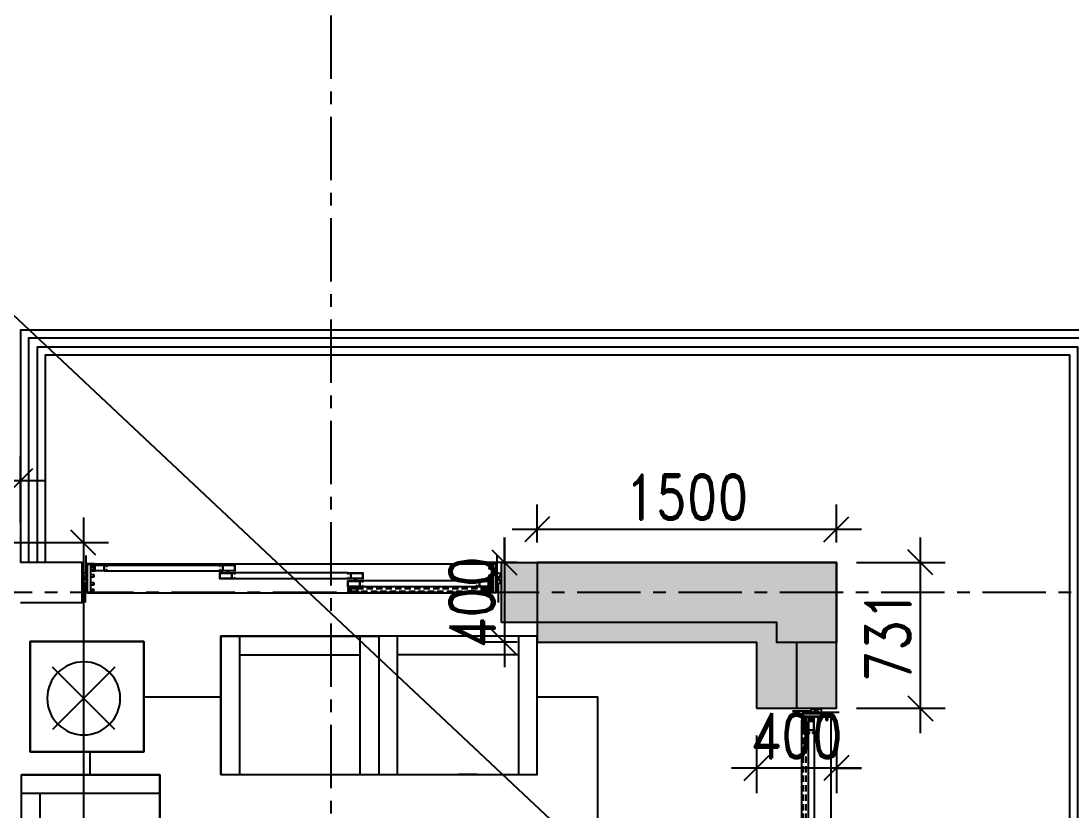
# Model space of a CAD drawing. Header units: millimetres. Extents: x 2061841 to 105821645, y -77612 to 48520811.
# Drawn here: x 105443625 to 105448887, y 48491770 to 48495724 of the extents above; entities that cross this region are included whole.
import ezdxf

# ---------------------------------------------------------------- set-up
doc = ezdxf.new("R2010")
doc.units = ezdxf.units.MM
doc.header["$LTSCALE"] = 10
doc.header["$MEASUREMENT"] = 0
doc.linetypes.add('xa_type A_Seventh floor plan$0$HIDDEN2', pattern=[4.7625, 3.175, -1.5875])
doc.linetypes.add('XR_type A_TYP_GRID$0$CENTER', pattern=[50.8, 31.75, -6.35, 6.35, -6.35])
for name, color, linetype in [('AS-COLS', 2, 'Continuous'), ('DIM', 8, 'Continuous'), ('S-OPENING', 6, 'Continuous'), ('xa_type A_Seventh floor plan$0$A-FLOR-HRAL', 200, 'Continuous'), ('xa_type A_Seventh floor plan$0$A-FURN-MOVE', 54, 'Continuous'), ('xa_type A_Seventh floor plan$0$A-GLAZ-FRAM', 74, 'Continuous'), ('xa_type A_Seventh floor plan$0$A-WALL', 3, 'Continuous'), ('xa_type A_Seventh floor plan$0$A-WALL-FNSH', 8, 'Continuous'), ('XR_type A_TYP_COL$0$AS-COLS', 2, 'Continuous'), ('XR_type A_TYP_COL$0$AS-COLS-PATT', 253, 'Continuous'), ('XR_type A_TYP_GRID$0$AS-GRID', 24, 'XR_type A_TYP_GRID$0$CENTER')]:
    doc.layers.add(name, color=color, linetype=linetype)
doc.layers.add('S-STRCOL HATCH', color=33, linetype='Continuous', lineweight=9)
doc.styles.add('200', font='romand.shx', dxfattribs={"width": 0.8, "height": 225})
doc.dimstyles.new('GR1', dxfattribs={"dimtxt": 225, "dimasz": 125, "dimexe": 125, "dimexo": 100, "dimgap": 50, "dimtad": 1, "dimdec": 0, "dimzin": 3, "dimdsep": 46, "dimtxsty": '200', "dimblk1": 'OBLIQUE', "dimblk2": 'OBLIQUE', "dimsah": 1, "dimcen": 0.0625, "dimdle": 125, "dimclrd": 3, "dimclre": 3, "dimclrt": 2, "dimadec": 0, "dimazin": 0, "dimtfac": 1, "dimtdec": 0, "dimtix": 1, "dimtmove": 0, "dimatfit": 3, "dimfxl": 1, "dimtolj": 1, "dimtzin": 0, "dimarcsym": 0})

# ---------------------------------------------------------------- blocks, each defined once
blk = doc.blocks.new('xa_type A_Seventh floor plan$0$Alframe Door 3T+W')
for p, q in [((35, 145.7), (0, 145.7)), ((0, 145.7), (0, 0)), ((1.3, 2), (1.3, 143.7)), ((1.3, 143.7), (16.1, 143.7)), ((16.1, 143.7), (16.1, 2)), ((18, 129.5), (18, 144.2)), ((18, 144.2), (35, 144.2)), ((34.1, 129.5), (18, 129.5)), ((18, 90), (18, 119.5)), ((18, 119.5), (34.1, 119.5)), ((35, 144.2), (35, 145.7)), ((34.1, 90), (18, 90)), ((18, 50.5), (18, 80)), ((18, 80), (34.1, 80)), ((0, 0), (35, 0)), ((16.1, 2), (1.3, 2)), ((34.1, 50.5), (18, 50.5)), ((18, 16.9), (18, 40.5)), ((18, 40.5), (34.1, 40.5)), ((34.8, 16.9), (18, 16.9)), ((18, 1.5), (18, 11.1)), ((18, 11.1), (34.8, 11.1)), ((35, 1.5), (18, 1.5)), ((35, 0), (35, 1.5))]:
    blk.add_line(p, q)
for centre, start, end in [((22.8, 124.5), 336, 24), ((22.8, 85), 336, 24), ((22.8, 45.5), 336, 24), ((22.8, 14), 346.3245, 13.6755)]:
    blk.add_arc(centre, 12.3, start, end)
blk = doc.blocks.new('xa_type A_Seventh floor plan$0$Alframe Win shutter wmesh')
for points in [[(7.5, -46), (7.5, 0), (4.5, 0), (4.5, -1.2), (6.2, -1.2), (6.2, -13.1), (-6.2, -13.1), (-6.2, -1.2), (-4.5, -1.2), (-4.5, 0), (-7.5, 0), (-7.5, -50), (-1, -50), (-1, -48), (-2, -48), (-2, -49), (-6.2, -49), (-6.2, -46)], [(6.2, -14.1), (-6.2, -14.1), (-6.2, -45), (6.2, -45)]]:
    blk.add_lwpolyline(points, close=True)
blk = doc.blocks.new('xa_type A_Seventh floor plan$0$Al frame Door shutter 1')
blk.add_lwpolyline([(8, -60), (15, -60), (15, 15), (8, 15), (8, 13.5), (13.5, 13.5), (13.5, 0), (-13.5, 0), (-13.5, 13.5), (-8, 13.5), (-8, 15), (-15, 15), (-15, -60), (-8, -60), (-8, -58.5), (-13.5, -58.5), (-13.5, -45), (13.5, -45), (13.5, -58.5), (8, -58.5), (8, -60)])
blk.add_lwpolyline([(-13.5, -43.5), (13.5, -43.5), (13.5, -1.5), (-13.5, -1.5)], close=True)
blk = doc.blocks.new('xa_type A_Seventh floor plan$0$Al frame Door shutter 2')
for p, q in [((-8, 75), (-15, 75)), ((-13.5, 60), (-13.5, 73.5)), ((-13.5, 73.5), (-8, 73.5)), ((13.5, 60), (-13.5, 60)), ((13.5, 58.5), (-13.5, 58.5)), ((-13.5, 58.5), (-13.5, 1.5)), ((-8, 73.5), (-8, 75)), ((15, 75), (8, 75)), ((8, 75), (8, 73.5)), ((8, 73.5), (13.5, 73.5)), ((13.5, 73.5), (13.5, 60)), ((13.5, 1.5), (13.5, 58.5)), ((15, 34.5), (15, 75)), ((-13.5, 1.5), (13.5, 1.5)), ((15, 34.5), (18.5, 34.5)), ((19, 33.2), (15, 33.2)), ((21.3, 37.3), (18.5, 34.5)), ((22.2, 36.4), (19, 33.2)), ((22.2, 36.4), (21.3, 37.3))]:
    blk.add_line(p, q)
blk.add_lwpolyline([(-15, 75), (-15, 0), (15, 0), (15, 33.2)])
blk = doc.blocks.new('*U309')
for p, q in [((49.9, 178.8), (2550.1, 178.8)), ((123.9, 172.6), (855, 172.6)), ((123.9, 142.6), (855, 142.6)), ((1661.1, 133.1), (930, 133.1)), ((1661.1, 103.1), (930, 103.1)), ((2476.1, 93.6), (1736.1, 93.6)), ((2476.1, 63.6), (1736.1, 63.6)), ((49.9, 33.1), (2541.1, 33.1))]:
    blk.add_line(p, q)
at = {"linetype": 'xa_type A_Seventh floor plan$0$HIDDEN2'}
for p, q in [((1707.1, 54.6), (2505.1, 54.6)), ((2501.1, 39.6), (1711.1, 39.6))]:
    blk.add_line(p, q, dxfattribs=at)
at = {"color": 251}
for points in [[(25, 80.9), (0, 80.9), (25, 130.9), (0, 130.9), (25, 80.9), (25, 130.9)], [(2575, 80.9), (2600, 80.9), (2575, 130.9), (2600, 130.9), (2575, 80.9), (2575, 130.9)]]:
    blk.add_lwpolyline(points, dxfattribs=at)
at = {"layer": 'xa_type A_Seventh floor plan$0$A-WALL-FNSH'}
for p, q in [((20, 130.9), (20, 220)), ((2580, 130.9), (2580, 220)), ((15, 80.9), (15, -15)), ((2585, 80.9), (2585, -15))]:
    blk.add_line(p, q, dxfattribs=at)
blk.add_blockref('xa_type A_Seventh floor plan$0$Alframe Door 3T+W', (25, 33.1))
at = {"xscale": -1}
for name, p, rotation in [('xa_type A_Seventh floor plan$0$Al frame Door shutter 1', (63.9, 157.6), 90), ('xa_type A_Seventh floor plan$0$Al frame Door shutter 2', (930, 157.6), 90), ('xa_type A_Seventh floor plan$0$Al frame Door shutter 2', (855, 118.1), 270), ('xa_type A_Seventh floor plan$0$Al frame Door shutter 2', (1736.1, 118.1), 90), ('xa_type A_Seventh floor plan$0$Al frame Door shutter 2', (1661.1, 78.6), 270), ('xa_type A_Seventh floor plan$0$Al frame Door shutter 1', (2536.1, 78.6), 270), ('xa_type A_Seventh floor plan$0$Alframe Win shutter wmesh', (2551.1, 47.1), 270)]:
    blk.add_blockref(name, p, dxfattribs=dict(at, rotation=rotation))
blk.add_blockref('xa_type A_Seventh floor plan$0$Alframe Door 3T+W', (2575, 33.1), dxfattribs=at)
at = {"rotation": 90.00000000000001}
blk.add_blockref('xa_type A_Seventh floor plan$0$Alframe Win shutter wmesh', (1661.1, 47.1), dxfattribs=at)
blk = doc.blocks.new('*U321')
for p, q in [((49.9, 178.8), (2050.1, 178.8)), ((123.9, 172.6), (690, 172.6)), ((123.9, 142.6), (690, 142.6)), ((1331.1, 133.1), (765, 133.1)), ((1331.1, 103.1), (765, 103.1)), ((1976.1, 93.6), (1406.1, 93.6)), ((1976.1, 63.6), (1406.1, 63.6)), ((49.9, 33.1), (2041.1, 33.1))]:
    blk.add_line(p, q)
at = {"linetype": 'xa_type A_Seventh floor plan$0$HIDDEN2'}
for p, q in [((1377.1, 54.6), (2005.1, 54.6)), ((2001.1, 39.6), (1381.1, 39.6))]:
    blk.add_line(p, q, dxfattribs=at)
at = {"color": 251}
for points in [[(25, 80.9), (0, 80.9), (25, 130.9), (0, 130.9), (25, 80.9), (25, 130.9)], [(2075, 80.9), (2100, 80.9), (2075, 130.9), (2100, 130.9), (2075, 80.9), (2075, 130.9)]]:
    blk.add_lwpolyline(points, dxfattribs=at)
at = {"layer": 'xa_type A_Seventh floor plan$0$A-WALL-FNSH'}
for p, q in [((20, 130.9), (20, 220)), ((2080, 130.9), (2080, 220)), ((15, 80.9), (15, -15)), ((2085, 80.9), (2085, -15))]:
    blk.add_line(p, q, dxfattribs=at)
blk.add_blockref('xa_type A_Seventh floor plan$0$Alframe Door 3T+W', (25, 33.1))
at = {"xscale": -1}
for name, p, rotation in [('xa_type A_Seventh floor plan$0$Al frame Door shutter 1', (63.9, 157.6), 90), ('xa_type A_Seventh floor plan$0$Al frame Door shutter 2', (765, 157.6), 90), ('xa_type A_Seventh floor plan$0$Al frame Door shutter 2', (690, 118.1), 270), ('xa_type A_Seventh floor plan$0$Al frame Door shutter 2', (1406.1, 118.1), 90), ('xa_type A_Seventh floor plan$0$Al frame Door shutter 2', (1331.1, 78.6), 270), ('xa_type A_Seventh floor plan$0$Al frame Door shutter 1', (2036.1, 78.6), 270), ('xa_type A_Seventh floor plan$0$Alframe Win shutter wmesh', (2051.1, 47.1), 270)]:
    blk.add_blockref(name, p, dxfattribs=dict(at, rotation=rotation))
blk.add_blockref('xa_type A_Seventh floor plan$0$Alframe Door 3T+W', (2075, 33.1), dxfattribs=at)
at = {"rotation": 90.00000000000001}
blk.add_blockref('xa_type A_Seventh floor plan$0$Alframe Win shutter wmesh', (1331.1, 47.1), dxfattribs=at)
blk = doc.blocks.new('xa_type A_Seventh floor plan$0$sad')
at = {"layer": 'xa_type A_Seventh floor plan$0$A-FURN-MOVE'}
for p, q in [((5039047.3, 3529168.6, 0), (5039840.2, 3529168.7, 0)), ((5039047.4, 3528475.7, 0), (5039047.3, 3529168.6, 0)), ((5039140.8, 3529168.6, 0), (5039140.9, 3528475.7, 0)), ((5039746.7, 3528475.7, 0), (5039746.7, 3529168.7, 0)), ((5040633, 3529168.7, 0), (5039840.2, 3529168.7, 0)), ((5039840.2, 3529168.7, 0), (5039840.2, 3528475.7, 0)), ((5039840.2, 3529168.7, 0), (5039840.2, 3528475.7, 0)), ((5039933.7, 3528475.7, 0), (5039933.7, 3529168.7, 0)), ((5040539.6, 3529168.7, 0), (5040539.6, 3528475.7, 0)), ((5040633.1, 3528475.7, 0), (5040633, 3529168.7, 0)), ((5039140.8, 3529075.1), (5039746.7, 3529075.1, 0)), ((5040539.6, 3529075.2), (5039933.7, 3529075.1, 0)), ((5041163, 3528700.7, 0), (5041475.9, 3529013.6, 0)), ((5041163, 3529013.6, 0), (5041475.9, 3528700.7, 0)), ((5039347.4, 3528475.7, 0), (5039440.9, 3528475.7, 0)), ((5040046.7, 3528475.7, 0), (5039440.9, 3528475.7, 0)), ((5040938.3, 3528473.9, 0), (5041631.3, 3528473.9, 0)), ((5041631.4, 3526469.3, 0), (5041631.3, 3528473.9, 0)), ((5040938.3, 3528380.4, 0), (5040938.4, 3526469.3, 0)), ((5040938.4, 3528380.5, 0), (5041631.4, 3528380.4, 0)), ((5041537.8, 3526562.8, 0), (5041537.7, 3528380.4, 0)), ((5040938.3, 3527774.5, 0), (5041537.8, 3527774.5, 0)), ((5040938.4, 3527168.6, 0), (5041537.8, 3527168.7, 0)), ((5040938.4, 3526562.8, 0), (5041631.4, 3526562.8, 0)), ((5040938.4, 3526562.8, 0), (5041631.4, 3526562.8, 0)), ((5040938.4, 3526562.8, 0), (5041631.4, 3526562.8, 0)), ((5040938.4, 3526469.3, 0), (5041631.4, 3526469.3, 0))]:
    blk.add_line(p, q, dxfattribs=at)
at = {"layer": 'xa_type A_Seventh floor plan$0$A-FURN-MOVE', "elevation": 0}
for points in [[(5040633.1, 3528475.7), (5039047.4, 3528475.7), (5039047.3, 3529168.6), (5040633, 3529168.7)], [(5041587.2, 3528588.6), (5041018.1, 3528588.6), (5041018.1, 3529141.5), (5041587.2, 3529141.5)], [(5041018.1, 3528588.6), (5041587.2, 3528588.6), (5041587.2, 3529141.5), (5041018.1, 3529141.5)], [(5041587.2, 3529141.5), (5041018.1, 3529141.5), (5041018.1, 3528588.6), (5041587.2, 3528588.6)], [(5040938.4, 3526469.3), (5041631.4, 3526469.3), (5041631.3, 3528473.9), (5040938.3, 3528473.9)], [(5040565.3, 3528161), (5040565.4, 3526911), (5039298.2, 3526910.9), (5039298.2, 3528160.9)], [(5040565.3, 3528161), (5039298.2, 3528160.9), (5039298.2, 3526910.9), (5040565.4, 3526911)], [(5040540.3, 3528136), (5040540.4, 3526936), (5039323.2, 3526935.9), (5039323.2, 3528135.9)]]:
    blk.add_lwpolyline(points, close=True, dxfattribs=at)
for points in [[(5038745.7, 3526469.2), (5041287.8, 3526469.3), (5041287.8, 3526469.3), (5040938.4, 3526469.3), (5040938.3, 3528473.9), (5041287.7, 3528473.9), (5041287.7, 3528588.6), (5041018.1, 3528588.6), (5041018.1, 3528865), (5040633.1, 3528865), (5040633.1, 3528475.7), (5039047.4, 3528475.7), (5039047.3, 3528864.9), (5038745.5, 3528864.9), (5038745.6, 3527933.8), (5038933.4, 3527933.8, -0.414214), (5038983.4, 3527883.8), (5038983.4, 3527533.8, -0.414214), (5038933.4, 3527483.8), (5038745.6, 3527483.8), (5038745.6, 3527163.3), (5038933.4, 3527163.3, -0.414214), (5038983.4, 3527113.3), (5038983.4, 3526763.3, -0.414214), (5038933.4, 3526713.3), (5038745.6, 3526713.3)], [(5038933.4, 3527483.8), (5038583.4, 3527483.8, -0.414214), (5038533.4, 3527533.8), (5038533.4, 3527883.8, -0.414214), (5038583.4, 3527933.8), (5038933.4, 3527933.8, -0.414214), (5038983.4, 3527883.8), (5038983.4, 3527533.8, -0.414214)], [(5038933.4, 3527483.8), (5038583.4, 3527483.8, -0.414214), (5038533.4, 3527533.8), (5038533.4, 3527883.8, -0.414214), (5038583.4, 3527933.8), (5038933.4, 3527933.8, -0.414214), (5038983.4, 3527883.8), (5038983.4, 3527533.8, -0.414214)], [(5038933.4, 3526713.3), (5038583.4, 3526713.3, -0.414214), (5038533.4, 3526763.3), (5038533.4, 3527113.3, -0.414214), (5038583.4, 3527163.3), (5038933.4, 3527163.3, -0.414214), (5038983.4, 3527113.3), (5038983.4, 3526763.3, -0.414214)], [(5038933.4, 3526713.3), (5038583.4, 3526713.3, -0.414214), (5038533.4, 3526763.3), (5038533.4, 3527113.3, -0.414214), (5038583.4, 3527163.3), (5038933.4, 3527163.3, -0.414214), (5038983.4, 3527113.3), (5038983.4, 3526763.3, -0.414214)]]:
    blk.add_lwpolyline(points, format="xyb", close=True, dxfattribs=at)
blk.add_lwpolyline([(5040515.3, 3528111), (5040515.4, 3526961), (5039348.2, 3526960.9), (5039348.2, 3528110.9), (5040515.3, 3528111)], dxfattribs=at)
at = {"layer": 'xa_type A_Seventh floor plan$0$A-FURN-MOVE'}
blk.add_circle((5041319.5, 3528857.1, 0), 182.9, dxfattribs=at)
blk = doc.blocks.new('_Oblique')
at = {"color": 0, "linetype": 'ByBlock', "lineweight": -2}
blk.add_line((-0.5, -0.5), (0.5, 0.5), dxfattribs=at)
blk = doc.blocks.new('*D361')
at = {"layer": 'Defpoints', "color": 0, "transparency": 16777216}
for p in [(23259.6, 14285.9), (23259.6, 14120.5), (24759.2, 14120.5)]:
    blk.add_point(p, dxfattribs=at)
at = {"layer": 'DIM', "color": 3, "lineweight": -2, "transparency": 16777216}
for p, q in [((23259.6, 14220.5), (23259.6, 14410.9)), ((24759.2, 14220.5), (24759.2, 14410.9)), ((24884.2, 14285.9), (23134.6, 14285.9))]:
    blk.add_line(p, q, dxfattribs=at)
at = {"layer": 'DIM', "color": 3, "linetype": 'ByBlock', "lineweight": -2, "transparency": 16777216, "xscale": 125, "yscale": 125, "zscale": 125, "rotation": 180}
blk.add_blockref('_Oblique', (23259.6, 14285.9), dxfattribs=at)
at = {"layer": 'DIM', "color": 3, "linetype": 'ByBlock', "lineweight": -2, "transparency": 16777216, "xscale": 125, "yscale": 125, "zscale": 125}
blk.add_blockref('_Oblique', (24759.2, 14285.9), dxfattribs=at)
at = {"layer": 'DIM', "color": 2, "transparency": 16777216, "insert": (24009.4, 14448.4), "char_height": 225, "attachment_point": 5, "style": '200'}
blk.add_mtext('\\A1;1500', dxfattribs=at)
blk = doc.blocks.new('*D362')
at = {"layer": 'Defpoints', "color": 0, "transparency": 16777216}
for p in [(24759.2, 14120.5), (24759.2, 13389.9), (25179.2, 13389.9)]:
    blk.add_point(p, dxfattribs=at)
at = {"layer": 'DIM', "color": 3, "lineweight": -2, "transparency": 16777216}
for p, q in [((25179.2, 14245.5), (25179.2, 13264.9)), ((24859.2, 14120.5), (25304.2, 14120.5)), ((24859.2, 13389.9), (25304.2, 13389.9))]:
    blk.add_line(p, q, dxfattribs=at)
at = {"layer": 'DIM', "color": 3, "linetype": 'ByBlock', "lineweight": -2, "transparency": 16777216, "xscale": 125, "yscale": 125, "zscale": 125}
for p, rotation in [((25179.2, 14120.5), 90), ((25179.2, 13389.9), 270)]:
    blk.add_blockref('_Oblique', p, dxfattribs=dict(at, rotation=rotation))
at = {"layer": 'DIM', "color": 2, "transparency": 16777216, "insert": (25016.7, 13755.2), "char_height": 225, "attachment_point": 5, "rotation": 90, "style": '200'}
blk.add_mtext('\\A1;731', dxfattribs=at)
blk = doc.blocks.new('*D424')
at = {"layer": 'Defpoints', "color": 0, "transparency": 16777216}
for p in [(23259.6, 14120.5), (23095, 13720.5), (23259.6, 13720.5)]:
    blk.add_point(p, dxfattribs=at)
at = {"layer": 'DIM', "color": 3, "lineweight": -2, "transparency": 16777216}
for p, q in [((23095, 14245.5), (23095, 13595.5)), ((23095, 14120.5), (23095, 14245.5)), ((23159.6, 14120.5), (22970, 14120.5)), ((23159.6, 13720.5), (22970, 13720.5)), ((23095, 13720.5), (23095, 13595.5))]:
    blk.add_line(p, q, dxfattribs=at)
at = {"layer": 'DIM', "color": 3, "linetype": 'ByBlock', "lineweight": -2, "transparency": 16777216, "xscale": 125, "yscale": 125, "zscale": 125}
for p, rotation in [((23095, 14120.5), 270), ((23095, 13720.5), 90)]:
    blk.add_blockref('_Oblique', p, dxfattribs=dict(at, rotation=rotation))
at = {"layer": 'DIM', "color": 2, "transparency": 16777216, "insert": (22932.5, 13920.5), "char_height": 225, "attachment_point": 5, "rotation": 90, "style": '200'}
blk.add_mtext('\\A1;400', dxfattribs=at)
blk = doc.blocks.new('*D425')
at = {"layer": 'Defpoints', "color": 0, "transparency": 16777216}
for p in [(24359.2, 13353.5), (24759.2, 13353.5), (24359.2, 13089.7)]:
    blk.add_point(p, dxfattribs=at)
at = {"layer": 'DIM', "color": 3, "lineweight": -2, "transparency": 16777216}
for p, q in [((24359.2, 13253.5), (24359.2, 12964.7)), ((24759.2, 13253.5), (24759.2, 12964.7)), ((24884.2, 13089.7), (24234.2, 13089.7)), ((24359.2, 13089.7), (24234.2, 13089.7)), ((24759.2, 13089.7), (24884.2, 13089.7))]:
    blk.add_line(p, q, dxfattribs=at)
at = {"layer": 'DIM', "color": 3, "linetype": 'ByBlock', "lineweight": -2, "transparency": 16777216, "xscale": 125, "yscale": 125, "zscale": 125}
blk.add_blockref('_Oblique', (24359.2, 13089.7), dxfattribs=at)
at = {"layer": 'DIM', "color": 3, "linetype": 'ByBlock', "lineweight": -2, "transparency": 16777216, "xscale": 125, "yscale": 125, "zscale": 125, "rotation": 180}
blk.add_blockref('_Oblique', (24759.2, 13089.7), dxfattribs=at)
at = {"layer": 'DIM', "color": 2, "transparency": 16777216, "insert": (24559.2, 13252.2), "char_height": 225, "attachment_point": 5, "style": '200'}
blk.add_mtext('\\A1;400', dxfattribs=at)
blk = doc.blocks.new('*D436')
at = {"layer": 'Defpoints', "color": 0, "transparency": 16777216}
for p in [(19119.5, 14529), (20669.5, 14220.3), (19119.5, 14070.3)]:
    blk.add_point(p, dxfattribs=at)
at = {"layer": 'DIM', "color": 3, "lineweight": -2, "transparency": 16777216}
for p, q in [((19119.5, 14170.3), (19119.5, 14654)), ((20669.5, 14320.3), (20669.5, 14654)), ((20794.5, 14529), (18994.5, 14529))]:
    blk.add_line(p, q, dxfattribs=at)
at = {"layer": 'DIM', "color": 3, "linetype": 'ByBlock', "lineweight": -2, "transparency": 16777216, "xscale": 125, "yscale": 125, "zscale": 125, "rotation": 180}
blk.add_blockref('_Oblique', (19119.5, 14529), dxfattribs=at)
at = {"layer": 'DIM', "color": 3, "linetype": 'ByBlock', "lineweight": -2, "transparency": 16777216, "xscale": 125, "yscale": 125, "zscale": 125}
blk.add_blockref('_Oblique', (20669.5, 14529), dxfattribs=at)
at = {"layer": 'DIM', "color": 2, "transparency": 16777216, "insert": (19894.5, 14691.5), "char_height": 225, "attachment_point": 5, "style": '200'}
blk.add_mtext('\\A1;1550', dxfattribs=at)
blk = doc.blocks.new('*D438')
at = {"layer": 'Defpoints', "color": 0, "transparency": 16777216}
for p in [(20369.5, 14220.3), (20369.5, 10310.5), (20985.7, 10310.5)]:
    blk.add_point(p, dxfattribs=at)
at = {"layer": 'DIM', "color": 3, "lineweight": -2, "transparency": 16777216}
for p, q in [((20985.7, 14345.3), (20985.7, 10185.5)), ((20469.5, 14220.3), (21110.7, 14220.3)), ((20469.5, 10310.5), (21110.7, 10310.5))]:
    blk.add_line(p, q, dxfattribs=at)
at = {"layer": 'DIM', "color": 3, "linetype": 'ByBlock', "lineweight": -2, "transparency": 16777216, "xscale": 125, "yscale": 125, "zscale": 125}
for p, rotation in [((20985.7, 14220.3), 90), ((20985.7, 10310.5), 270)]:
    blk.add_blockref('_Oblique', p, dxfattribs=dict(at, rotation=rotation))
at = {"layer": 'DIM', "color": 2, "transparency": 16777216, "insert": (20823.2, 12265.4), "char_height": 225, "attachment_point": 5, "rotation": 90, "style": '200'}
blk.add_mtext('\\A1;3910', dxfattribs=at)
blk = doc.blocks.new('G$CDE8A9FAD')
at = {"layer": 'S-STRCOL HATCH'}
h = blk.add_hatch(color=256, dxfattribs=at)
h.dxf.hatch_style = 1
h.paths.add_polyline_path([(24359.2, 13389.9), (24759.2, 13389.9), (24759.2, 14120.5), (23259.6, 14120.5), (23259.6, 13720.5), (24359.2, 13720.5), (24359.2, 13389.9)])
at = {"layer": 'AS-COLS', "color": 1, "elevation": 0}
blk.add_lwpolyline([(24359.2, 13389.9), (24759.2, 13389.9), (24759.2, 14120.5), (23259.6, 14120.5), (23259.6, 13720.5), (24359.2, 13720.5)], close=True, dxfattribs=at)
at = {"layer": 'DIM'}
for base, p1, p2, picture, middle in [((19119.5, 14529, 0), (20669.5, 14220.3), (19119.5, 14070.3), '*D436', (19894.5, 14691.5, 0)), ((23259.6, 14285.9, 0), (24759.2, 14120.5), (23259.6, 14120.5), '*D361', (24009.4, 14448.4, 0)), ((24359.2, 13089.7, 0), (24759.2, 13353.5), (24359.2, 13353.5), '*D425', (24559.2, 13252.2, 0))]:
    dim = blk.add_linear_dim(base=base, p1=p1, p2=p2, dimstyle='GR1', dxfattribs=at)
    dim.commit()
    dim.dimension.update_dxf_attribs({"geometry": picture, "text_midpoint": middle})
for base, p1, p2, picture, middle in [((20985.7, 10310.5, 0), (20369.5, 14220.3), (20369.5, 10310.5, 0), '*D438', (20823.2, 12265.4, 0)), ((23095, 13720.5, 0), (23259.6, 14120.5), (23259.6, 13720.5), '*D424', (22932.5, 13920.5, 0)), ((25179.2, 13389.9, 0), (24759.2, 14120.5), (24759.2, 13389.9), '*D362', (25016.7, 13755.2, 0))]:
    dim = blk.add_linear_dim(base=base, p1=p1, p2=p2, angle=90, dimstyle='GR1', dxfattribs=at)
    dim.commit()
    dim.dimension.update_dxf_attribs({"geometry": picture, "text_midpoint": middle})
blk = doc.blocks.new('TOWER-A TYPICAL FLOOR FRAMING PLAN N')
at = {"layer": 'XR_type A_TYP_COL$0$AS-COLS-PATT'}
h = blk.add_hatch(color=256, dxfattribs=at)
h.dxf.hatch_style = 1
h.paths.add_polyline_path([(102683032.5, 48590724.7), (102683032.5, 48591024.7), (102684712.5, 48591024.7), (102684712.5, 48590624.7), (102684412.5, 48590624.7), (102684412.5, 48590724.7)])
at = {"layer": 'AS-COLS', "color": 6}
blk.add_line((102658085.6, 48613396.5), (102685453.7, 48587694.5, 0), dxfattribs=at)
at = {"layer": 'xa_type A_Seventh floor plan$0$A-FLOR-HRAL', "elevation": 0}
for points in [[(102686006.8, 48585214.7), (102686006.8, 48592189.7), (102680621.8, 48592189.7), (102680621.8, 48591024.7)], [(102685966.8, 48585214.7), (102685966.8, 48592149.7), (102680661.8, 48592149.7), (102680661.8, 48591024.7)], [(102685921.8, 48585214.7), (102685921.8, 48592104.7), (102680706.8, 48592104.7), (102680706.8, 48591024.7)], [(102685881.8, 48585214.7), (102685881.8, 48592064.7), (102680746.8, 48592064.7), (102680746.8, 48591024.7)]]:
    blk.add_lwpolyline(points, dxfattribs=at)
at = {"layer": 'xa_type A_Seventh floor plan$0$A-WALL', "elevation": 0}
for points in [[(102680621.9, 48590824.7), (102680932.1, 48590824.7), (102680932.1, 48591024.7), (102680621.9, 48591024.7)], [(102684511.5, 48590624.7), (102684511.5, 48590294.1), (102684711.5, 48590294.1), (102684711.5, 48590624.7)]]:
    blk.add_lwpolyline(points, dxfattribs=at)
at = {"layer": 'XR_type A_TYP_COL$0$AS-COLS', "elevation": 0}
blk.add_lwpolyline([(102683032.5, 48590724.7), (102683032.5, 48591024.7), (102684712.5, 48591024.7), (102684712.5, 48590624.7), (102684412.5, 48590624.7), (102684412.5, 48590724.7)], close=True, dxfattribs=at)
at = {"layer": 'XR_type A_TYP_GRID$0$AS-GRID'}
for p, q in [((102682177.6, 48610531), (102682177.6, 48574150.4)), ((102691349.4, 48590874.7), (102655331.9, 48590874.7))]:
    blk.add_line(p, q, dxfattribs=at)
at = {"layer": 'AS-COLS', "color": 6}
blk.add_blockref('G$CDE8A9FAD', (102659952.3, 48576904.6), dxfattribs=at)
at = {"layer": 'xa_type A_Seventh floor plan$0$A-GLAZ-FRAM'}
blk.add_blockref('*U321', (102680932.1, 48590839.7), dxfattribs=at)
at = {"layer": 'xa_type A_Seventh floor plan$0$A-GLAZ-FRAM', "xscale": -1, "rotation": 270}
blk.add_blockref('*U309', (102684505.7, 48587694.1), dxfattribs=at)
at = {"layer": 'xa_type A_Seventh floor plan$0$A-WALL', "xscale": -1}
blk.add_blockref('xa_type A_Seventh floor plan$0$sad', (107722259, 45061486.7, 0), dxfattribs=at)

msp = doc.modelspace()

# ---------------------------------------------------------------- block references
at = {"layer": 'S-OPENING'}
msp.add_blockref('TOWER-A TYPICAL FLOOR FRAMING PLAN N', (2763000.3, -98014.7), dxfattribs=at)

doc.saveas('drawing.dxf')
